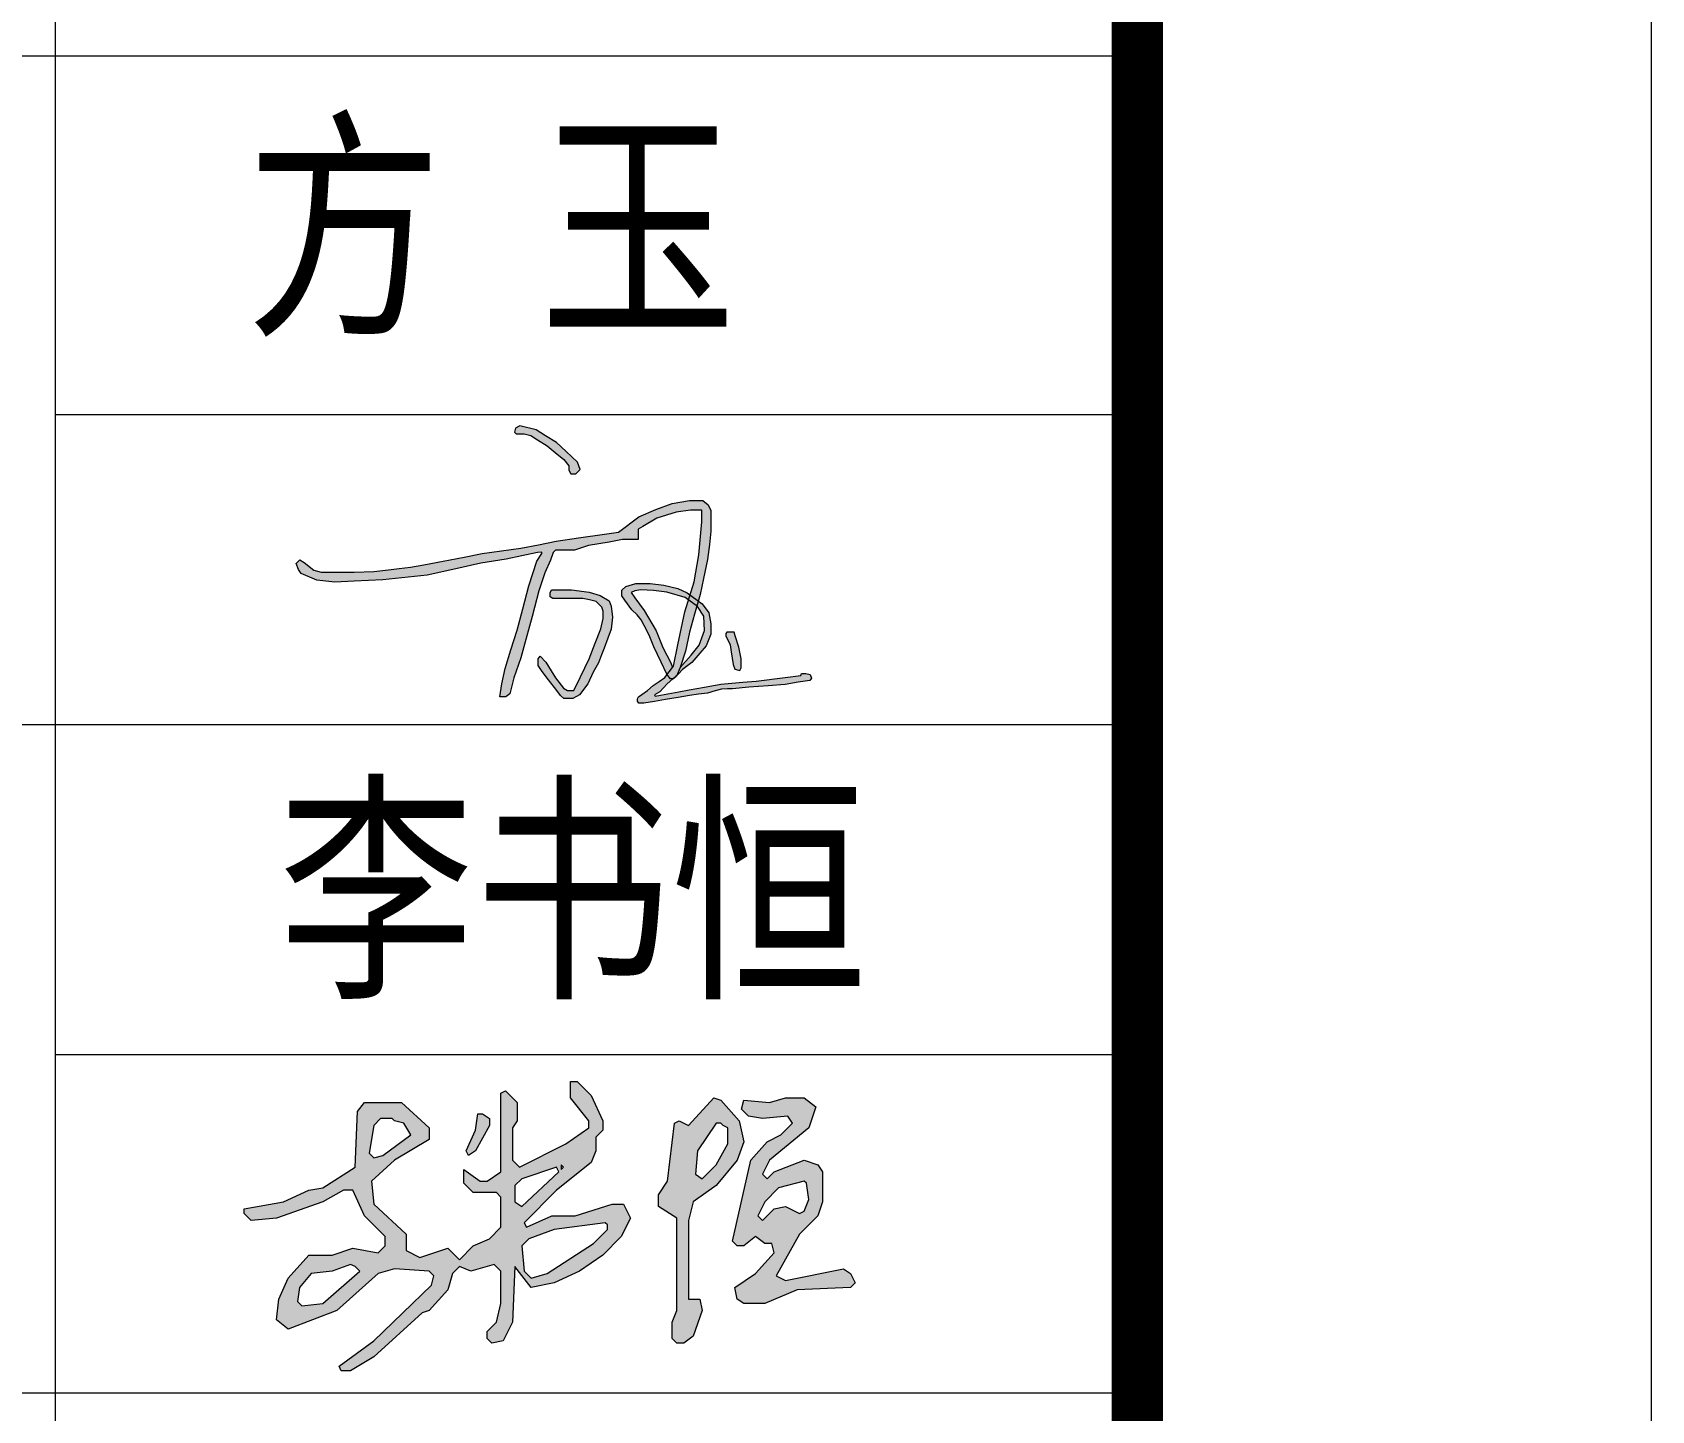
# Model space of a CAD drawing. Header units: inches. Extents: x -3272461 to -2504170, y 403793 to 1071042.
# Drawn here: x -2945426 to -2940702, y 577955 to 581975 of the extents above; entities that cross this region are included whole.
import ezdxf
from ezdxf.enums import TextEntityAlignment as Align

# ---------------------------------------------------------------- set-up
doc = ezdxf.new("R2010")
doc.units = ezdxf.units.IN
doc.header["$LTSCALE"] = 1000
doc.header["$MEASUREMENT"] = 0
doc.layers.get('0').update_dxf_attribs({"lineweight": 18})
doc.layers.add('PUB_TITLE', color=153, linetype='Continuous', lineweight=18)
doc.styles.add('-黑体', font='', dxfattribs={"width": 0.7})
doc.styles.get('-黑体').set_extended_font_data('微软雅黑')

msp = doc.modelspace()

# ---------------------------------------------------------------- hatches: boundary and pattern name
h = msp.add_hatch(color=256)
h.paths.add_polyline_path([(-2943835.4, 580721.5), (-2943868.7, 580752.5), (-2943896.7, 580778.6), (-2943928.5, 580799), (-2943955.7, 580816.4), (-2944003.8, 580827.7), (-2944016, 580821.1), (-2944019.3, 580808.9), (-2944014.6, 580803.9), (-2943991.5, 580804.8), (-2943971.3, 580799.1), (-2943952.4, 580787.1), (-2943923.9, 580769.1), (-2943900.7, 580750), (-2943875.5, 580729.2), (-2943861, 580710.9), (-2943861, 580698.3), (-2943854.6, 580687.6), (-2943840.8, 580687.6), (-2943827.7, 580700.4)], flags=0)
h.paths.add_polyline_path([(-2943742.7, 580487.9), (-2943704.2, 580496.4), (-2943682.8, 580496.4), (-2943672.1, 580496.4), (-2943659, 580496.4), (-2943659, 580515.4), (-2943659, 580526.1), (-2943644.8, 580534.5), (-2943604.4, 580558.2), (-2943547.3, 580576), (-2943505.7, 580582), (-2943472.4, 580582), (-2943472.4, 580547.5), (-2943481.9, 580451), (-2943495, 580372.6), (-2943507, 580334.7), (-2943483.2, 580316.9), (-2943477.8, 580336), (-2943467.9, 580382.1), (-2943455.9, 580437.7), (-2943450.8, 580481.3), (-2943446.2, 580520), (-2943446.2, 580557.6), (-2943446.2, 580580.4), (-2943454.2, 580597.5), (-2943470.2, 580610.1), (-2943509, 580610.1), (-2943559.2, 580601), (-2943607.1, 580583.9), (-2943656.1, 580562.2), (-2943715.7, 580518), (-2943756.6, 580512), (-2943832.1, 580501), (-2943897.8, 580490.9), (-2943949.5, 580480.7), (-2944000.6, 580470.5), (-2944057.2, 580462.7), (-2944113.5, 580454.9), (-2944166.4, 580444.9), (-2944227.4, 580433.4), (-2944284.1, 580422.7), (-2944322.4, 580415.5), (-2944355.9, 580411.6), (-2944386.9, 580408), (-2944429.3, 580403.1), (-2944487.2, 580400.7), (-2944526.3, 580400.7), (-2944560.6, 580400.7), (-2944583.4, 580400.7), (-2944604.8, 580406.3), (-2944633, 580428.7), (-2944645.8, 580436.8), (-2944656, 580426), (-2944649.1, 580408.8), (-2944641.5, 580396.9), (-2944596.2, 580377.5), (-2944543.2, 580371.4), (-2944486.9, 580374.3), (-2944403.7, 580378.6), (-2944274, 580392.2), (-2944199.6, 580408.8), (-2944117.3, 580427.2), (-2944043.9, 580439.1), (-2943952, 580458.2), (-2943939.9, 580459.7), (-2943939.9, 580455), (-2943953.8, 580433.4), (-2943977.2, 580360.9), (-2943995.2, 580293.9), (-2944011.8, 580232), (-2944029.7, 580174.4), (-2944046.6, 580119.9), (-2944056.6, 580075.5), (-2944061.9, 580037.1), (-2944044.3, 580037.1), (-2944032.8, 580046.3), (-2944021.3, 580093.1), (-2944000.9, 580150.8), (-2943986.1, 580204.4), (-2943975.5, 580243), (-2943967.6, 580271.7), (-2943960.5, 580297.4), (-2943948.5, 580346.4), (-2943930.6, 580399), (-2943913.8, 580436), (-2943906.7, 580458.7), (-2943899.5, 580464.7), (-2943879.2, 580464.7), (-2943844.5, 580464.7), (-2943803.8, 580479)], flags=0)
for points in [[(-2943737.5, 580234.3), (-2943733.1, 580269.4), (-2943737.5, 580301.3), (-2943743, 580317.7), (-2943769.4, 580333.1), (-2943801.2, 580343), (-2943852.9, 580349.6), (-2943896.9, 580349.6), (-2943911.1, 580349.6), (-2943915.5, 580340.8), (-2943915.5, 580328.7), (-2943907.8, 580324.5), (-2943881.5, 580324.5), (-2943844.1, 580324.5), (-2943819.6, 580324.5), (-2943800.1, 580319.9), (-2943781.5, 580315.5), (-2943772.7, 580306.7), (-2943765, 580299.1), (-2943760.6, 580287), (-2943760.6, 580266.1), (-2943767.6, 580235.5), (-2943783.7, 580193.7), (-2943801.1, 580148), (-2943826.5, 580095.9), (-2943846.3, 580055.3), (-2943865, 580055.3), (-2943876, 580063), (-2943899.3, 580092.2), (-2943912.2, 580113.5), (-2943927.6, 580138.7), (-2943944.1, 580156.3), (-2943950.5, 580148.5), (-2943950.5, 580139.7), (-2943950.5, 580128.2), (-2943938.7, 580111.1), (-2943919.9, 580086.7), (-2943895.8, 580055.3), (-2943884.8, 580041), (-2943874.9, 580032.2), (-2943849.6, 580032.2), (-2943829.8, 580043.2), (-2943805.6, 580075.1), (-2943790.2, 580109.1), (-2943774.1, 580136.7), (-2943765.3, 580160.2), (-2943758, 580179.6), (-2943747.4, 580207.9)], [(-2943640.9, 580289.2), (-2943668.1, 580325.7), (-2943678.8, 580341.7), (-2943668.1, 580346.2), (-2943650.7, 580348.9), (-2943614.1, 580347.1), (-2943574.9, 580342.2), (-2943521.4, 580327), (-2943511.6, 580320), (-2943507, 580334.7), (-2943515.5, 580341), (-2943543.3, 580353.4), (-2943583.6, 580362.9), (-2943623.8, 580368), (-2943665.5, 580368), (-2943694.8, 580359.3), (-2943705.8, 580348.3), (-2943705.8, 580331.5), (-2943697, 580319), (-2943677.2, 580290.9), (-2943661.9, 580276.2), (-2943649.9, 580261.4), (-2943641.4, 580245.5), (-2943626, 580217), (-2943612.8, 580183), (-2943591.6, 580138.8), (-2943574.8, 580103.7), (-2943573.9, 580102.5), (-2943558.2, 580123.1), (-2943563.3, 580136.8), (-2943586.1, 580181.4), (-2943605.7, 580229.5)], [(-2943446.6, 580219.6), (-2943446.6, 580249.8), (-2943452.4, 580282.1), (-2943472.3, 580308.8), (-2943483.2, 580316.9), (-2943487.3, 580302.6), (-2943485.3, 580301.2), (-2943467.4, 580272.5), (-2943464.6, 580230.9), (-2943480.9, 580188.4), (-2943503.5, 580158.6), (-2943536, 580122.7), (-2943546.1, 580099.7), (-2943541.1, 580104.2), (-2943529, 580116.6), (-2943502.2, 580137.7), (-2943478.9, 580164.4), (-2943459.8, 580186.5)]]:
    msp.add_hatch(color=256).paths.add_polyline_path(points, flags=0)
h = msp.add_hatch(color=256)
h.paths.add_polyline_path([(-2943483.2, 580316.9), (-2943507, 580334.7), (-2943522.6, 580285.4), (-2943542.6, 580189.4), (-2943555.6, 580126.4), (-2943573.9, 580102.5), (-2943564.5, 580089.8), (-2943557.3, 580089.8), (-2943546.1, 580099.7), (-2943536, 580122.7), (-2943520.6, 580170.2), (-2943508.9, 580226.3), (-2943494.2, 580278)], flags=0)
h.paths.add_polyline_path([(-2943595.4, 580052.1), (-2943574.2, 580074.7), (-2943557.3, 580089.8), (-2943564.5, 580089.8), (-2943573.9, 580102.5), (-2943580.5, 580093.8), (-2943597, 580082.4), (-2943614.5, 580070.3), (-2943631.2, 580055.8), (-2943647.8, 580044.4), (-2943657.4, 580037.7), (-2943660.4, 580031.1), (-2943660.4, 580024.5), (-2943656.2, 580018.9), (-2943642.1, 580018.9), (-2943610.5, 580024.1), (-2943579, 580029.2), (-2943542.3, 580035.2), (-2943508.3, 580040.8), (-2943482.7, 580044.9), (-2943456.1, 580048.2), (-2943434.1, 580054.5), (-2943415.6, 580059.9), (-2943398.1, 580060.5), (-2943383.8, 580061), (-2943335.7, 580065), (-2943279.3, 580069.6), (-2943229.8, 580073.7), (-2943191.6, 580079.8), (-2943158, 580085.2), (-2943153.2, 580091.8), (-2943156.8, 580102.6), (-2943169.4, 580105.6), (-2943182, 580105.6), (-2943184.4, 580099.3), (-2943229.4, 580093.6), (-2943314.7, 580082.8), (-2943353.2, 580079.7), (-2943417, 580074.6), (-2943464.9, 580065.8), (-2943509.8, 580057.6), (-2943539.9, 580052.1), (-2943593.4, 580042.3), (-2943609.3, 580039.6), (-2943611.2, 580042.8)], flags=0)
h.paths.add_polyline_path([(-2943364.9, 580181.7), (-2943375.1, 580215.6), (-2943378.2, 580225.6), (-2943387.9, 580225.6), (-2943399.5, 580225.6), (-2943402.7, 580222), (-2943402.7, 580215.6), (-2943390.5, 580188.7), (-2943387.3, 580168.2), (-2943381.6, 580131.8), (-2943376.4, 580118.3), (-2943362.3, 580114.5), (-2943357.8, 580122.2), (-2943357.8, 580147.8)], flags=0)
at = {"linetype": 'Continuous'}
h = msp.add_hatch(color=256, dxfattribs=at)
h.paths.add_polyline_path([(-2944484, 578375.3), (-2944497.5, 578382), (-2944551.5, 578361.8), (-2944612.2, 578355), (-2944646, 578314.5), (-2944652.7, 578274), (-2944639.2, 578260.5), (-2944578.5, 578267.3), (-2944470.5, 578361.8)], flags=0)
h.paths.add_polyline_path([(-2943748.2, 578496.8), (-2943755, 578503.5), (-2943903.5, 578483.3), (-2943977.7, 578456.3), (-2943998, 578436), (-2943991.2, 578361.8), (-2943971, 578341.5), (-2943923.7, 578355), (-2943788.7, 578442.8), (-2943748.2, 578483.3)], flags=0)
h.paths.add_polyline_path([(-2943167.7, 578618.3), (-2943174.5, 578625), (-2943248.7, 578604.8), (-2943289.2, 578564.3), (-2943309.5, 578523.8), (-2943296, 578510.3), (-2943262.2, 578544), (-2943228.5, 578550.8), (-2943188, 578530.5), (-2943174.5, 578537.3), (-2943161, 578571)], flags=0)
h.paths.add_polyline_path([(-2943890, 578652), (-2943896.7, 578665.5), (-2943998, 578631.8), (-2944018.2, 578611.5), (-2944018.2, 578564.3), (-2943998, 578550.8)], flags=0)
h.paths.add_polyline_path([(-2943876.5, 578665.5), (-2943883.2, 578672.3), (-2943883.2, 578658.8)], flags=0)
h.paths.add_polyline_path([(-2943410.7, 578787), (-2943417.5, 578793.8), (-2943431, 578793.8), (-2943485, 578712.8), (-2943491.7, 578645.3), (-2943471.5, 578631.8), (-2943431, 578672.3), (-2943397.2, 578733), (-2943397.2, 578780.3)], flags=0)
h.paths.add_polyline_path([(-2944369.2, 578800.5), (-2944376, 578807.3), (-2944409.7, 578807.3), (-2944430, 578787), (-2944443.5, 578706), (-2944430, 578692.5), (-2944403, 578699.3), (-2944322, 578760), (-2944342.2, 578793.8)], flags=0)
h.paths.add_polyline_path([(-2944126.2, 578820.8), (-2944112.7, 578820.8), (-2944092.5, 578807.3), (-2944092.5, 578787), (-2944133, 578712.8), (-2944153.2, 578699.3), (-2944160, 578712.8), (-2944133, 578773.5)], flags=0)
h.paths.add_polyline_path([(-2943228.5, 578868), (-2943174.5, 578868), (-2943140.7, 578841), (-2943161, 578780.3), (-2943275.7, 578685.8), (-2943296, 578645.3), (-2943282.5, 578631.8), (-2943262.2, 578652), (-2943174.5, 578685.8), (-2943134, 578672.3), (-2943120.5, 578652), (-2943120.5, 578564.3), (-2943134, 578523.8), (-2943188, 578469.8), (-2943255.5, 578348.3), (-2943228.5, 578334.8), (-2943059.7, 578368.5), (-2943039.5, 578355), (-2943026, 578328), (-2943039.5, 578314.5), (-2943194.7, 578307.8), (-2943289.2, 578267.3), (-2943350, 578267.3), (-2943370.2, 578280.8), (-2943377, 578314.5), (-2943316.2, 578355), (-2943262.2, 578415.8), (-2943269, 578442.8), (-2943289.2, 578442.8), (-2943316.2, 578463), (-2943350, 578436), (-2943370.2, 578436), (-2943383.7, 578449.5), (-2943329.7, 578685.8), (-2943282.5, 578739.8), (-2943242, 578760), (-2943208.2, 578793.8), (-2943221.7, 578814), (-2943296, 578807.3), (-2943336.5, 578814), (-2943356.7, 578834.3), (-2943350, 578861.3), (-2943275.7, 578854.5)], flags=0)
h.paths.add_polyline_path([(-2943437.7, 578868), (-2943417.5, 578861.3), (-2943363.5, 578800.5), (-2943350, 578739.8), (-2943370.2, 578685.8), (-2943431, 578611.5), (-2943498.5, 578564.3), (-2943512, 578510.3), (-2943512, 578280.8), (-2943478.2, 578280.8), (-2943471.5, 578247), (-2943498.5, 578172.8), (-2943525.5, 578152.5), (-2943545.7, 578152.5), (-2943559.2, 578166), (-2943559.2, 578213.3), (-2943545.7, 578247), (-2943545.7, 578517), (-2943599.7, 578550.8), (-2943599.7, 578584.5), (-2943572.7, 578625), (-2943552.5, 578793.8), (-2943539, 578800.5), (-2943512, 578787)], flags=0)
h.paths.add_polyline_path([(-2943856.2, 578915.3), (-2943836, 578915.3), (-2943795.5, 578874.8), (-2943761.7, 578800.5), (-2943761.7, 578773.5), (-2943782, 578753.3), (-2943782, 578712.8), (-2943795.5, 578679), (-2943896.7, 578598), (-2943991.2, 578503.5), (-2943984.5, 578490), (-2943910.2, 578523.8), (-2943842.7, 578523.8), (-2943734.7, 578557.5), (-2943701, 578557.5), (-2943680.7, 578517), (-2943707.7, 578463), (-2943761.7, 578409), (-2943829.2, 578361.8), (-2943903.5, 578328), (-2943971, 578314.5), (-2944018.2, 578375.3), (-2944025, 578213.3), (-2944052, 578159.3), (-2944085.7, 578152.5), (-2944099.2, 578166), (-2944099.2, 578186.3), (-2944072.2, 578213.3), (-2944058.7, 578267.3), (-2944058.7, 578361.8), (-2944079, 578382), (-2944146.5, 578361.8), (-2944180.2, 578375.3), (-2944200.5, 578355), (-2944214, 578307.8), (-2944268, 578247), (-2944288.2, 578240.3), (-2944430, 578112), (-2944497.5, 578071.5), (-2944524.5, 578071.5), (-2944531.2, 578085), (-2944430, 578159.3), (-2944261.2, 578321.3), (-2944254.5, 578348.3), (-2944268, 578361.8), (-2944369.2, 578368.5), (-2944416.5, 578355), (-2944538, 578247), (-2944679.7, 578193), (-2944713.5, 578220), (-2944706.7, 578280.8), (-2944679.7, 578341.5), (-2944619, 578409), (-2944551.5, 578409), (-2944490.7, 578429.3), (-2944416.5, 578415.8), (-2944396.2, 578436), (-2944396.2, 578463), (-2944457, 578523.8), (-2944490.7, 578598), (-2944517.7, 578598), (-2944578.5, 578564.3), (-2944713.5, 578517), (-2944787.7, 578510.3), (-2944808, 578530.5), (-2944808, 578544), (-2944693.2, 578564.3), (-2944619, 578598), (-2944578.5, 578604.8), (-2944484, 578665.5), (-2944477.2, 578827.5), (-2944457, 578854.5), (-2944349, 578854.5), (-2944268, 578780.3), (-2944268, 578746.5), (-2944369.2, 578685.8), (-2944436.7, 578625), (-2944430, 578557.5), (-2944335.5, 578469.8), (-2944335.5, 578422.5), (-2944295, 578402.3), (-2944214, 578429.3), (-2944180.2, 578395.5), (-2944139.7, 578436), (-2944092.5, 578456.3), (-2944058.7, 578490), (-2944058.7, 578577.8), (-2944072.2, 578591.3), (-2944139.7, 578591.3), (-2944166.7, 578618.3), (-2944166.7, 578658.8), (-2944119.5, 578625), (-2944099.2, 578625), (-2944058.7, 578652), (-2944058.7, 578881.5), (-2944045.2, 578888.3), (-2944011.5, 578854.5), (-2944011.5, 578800.5), (-2944025, 578780.3), (-2944025, 578685.8), (-2944004.7, 578665.5), (-2943869.7, 578733), (-2943802.2, 578780.3), (-2943802.2, 578800.5), (-2943856.2, 578868)], flags=0)

# ---------------------------------------------------------------- linework, layer by layer
for points in [[(-2944014.6, 580803.9), (-2943991.5, 580804.8), (-2943971.3, 580799.1), (-2943952.4, 580787.1), (-2943923.9, 580769.1), (-2943900.7, 580750), (-2943875.5, 580729.2), (-2943861, 580710.9), (-2943861, 580698.3), (-2943854.6, 580687.6), (-2943840.8, 580687.6), (-2943827.7, 580700.4), (-2943835.4, 580721.5), (-2943868.7, 580752.5), (-2943896.7, 580778.6), (-2943928.5, 580799), (-2943955.7, 580816.4), (-2944003.8, 580827.7), (-2944016, 580821.1), (-2944019.3, 580808.9), (-2944014.6, 580803.9)], [(-2944633, 580428.7), (-2944604.8, 580406.3), (-2944583.4, 580400.7), (-2944560.6, 580400.7), (-2944526.3, 580400.7), (-2944487.2, 580400.7), (-2944429.3, 580403.1), (-2944386.9, 580408), (-2944355.9, 580411.6), (-2944322.4, 580415.5), (-2944284.1, 580422.7), (-2944227.4, 580433.4), (-2944166.4, 580444.9), (-2944113.5, 580454.9), (-2944057.2, 580462.7), (-2944000.6, 580470.5), (-2943949.5, 580480.7), (-2943897.8, 580490.9), (-2943832.1, 580501), (-2943756.6, 580512), (-2943715.7, 580518), (-2943656.1, 580562.2), (-2943607.1, 580583.9), (-2943559.2, 580601), (-2943509, 580610.1), (-2943470.2, 580610.1), (-2943454.2, 580597.5), (-2943446.2, 580580.4), (-2943446.2, 580557.6), (-2943446.2, 580520), (-2943450.8, 580481.3), (-2943455.9, 580437.7), (-2943467.9, 580382.1), (-2943477.8, 580336), (-2943494.2, 580278), (-2943508.9, 580226.3), (-2943520.6, 580170.2), (-2943536, 580122.7), (-2943546.9, 580097.8), (-2943555.7, 580089.8), (-2943564.5, 580089.8), (-2943574.8, 580103.7), (-2943591.6, 580138.8), (-2943612.8, 580183), (-2943626, 580217), (-2943641.4, 580245.5), (-2943649.9, 580261.4), (-2943661.9, 580276.2), (-2943677.2, 580290.9), (-2943697, 580319), (-2943705.8, 580331.5), (-2943705.8, 580348.3), (-2943694.8, 580359.3), (-2943665.5, 580368), (-2943623.8, 580368), (-2943583.6, 580362.9), (-2943543.3, 580353.4), (-2943515.5, 580341), (-2943472.3, 580308.8), (-2943452.4, 580282.1), (-2943446.6, 580249.8), (-2943446.6, 580219.6), (-2943459.8, 580186.5), (-2943478.9, 580164.4), (-2943502.2, 580137.7), (-2943529, 580116.6), (-2943541.1, 580104.2), (-2943574.2, 580074.7), (-2943595.4, 580052.1), (-2943611.2, 580042.8), (-2943609.3, 580039.6), (-2943593.4, 580042.3), (-2943539.9, 580052.1), (-2943509.8, 580057.6), (-2943464.9, 580065.8), (-2943417, 580074.6), (-2943353.2, 580079.7), (-2943314.7, 580082.8), (-2943229.4, 580093.6), (-2943184.4, 580099.3), (-2943182, 580105.6), (-2943169.4, 580105.6), (-2943156.8, 580102.6), (-2943153.2, 580091.8), (-2943158, 580085.2), (-2943191.6, 580079.8), (-2943229.8, 580073.7), (-2943279.3, 580069.6), (-2943335.7, 580065), (-2943383.8, 580061), (-2943398.1, 580060.5), (-2943415.6, 580059.9), (-2943434.1, 580054.5), (-2943456.1, 580048.2), (-2943482.7, 580044.9), (-2943508.3, 580040.8), (-2943542.3, 580035.2), (-2943579, 580029.2), (-2943610.5, 580024.1), (-2943642.1, 580018.9), (-2943656.2, 580018.9), (-2943660.4, 580024.5), (-2943660.4, 580031.1), (-2943657.4, 580037.7), (-2943647.8, 580044.4), (-2943631.2, 580055.8), (-2943614.5, 580070.3), (-2943597, 580082.4), (-2943580.5, 580093.8), (-2943555.6, 580126.4), (-2943542.6, 580189.4), (-2943522.6, 580285.4), (-2943495, 580372.6), (-2943481.9, 580451), (-2943472.4, 580547.5), (-2943472.4, 580582), (-2943505.7, 580582), (-2943547.3, 580576), (-2943604.4, 580558.2), (-2943644.8, 580534.5), (-2943659, 580526.1), (-2943659, 580515.4), (-2943659, 580496.4), (-2943672.1, 580496.4), (-2943682.8, 580496.4), (-2943704.2, 580496.4), (-2943742.7, 580487.9), (-2943803.8, 580479), (-2943844.5, 580464.7), (-2943879.2, 580464.7), (-2943899.5, 580464.7), (-2943906.7, 580458.7), (-2943913.8, 580436), (-2943930.6, 580399), (-2943948.5, 580346.4), (-2943960.5, 580297.4), (-2943967.6, 580271.7), (-2943975.5, 580243), (-2943986.1, 580204.4), (-2944000.9, 580150.8), (-2944021.3, 580093.1), (-2944032.8, 580046.3), (-2944044.3, 580037.1), (-2944061.9, 580037.1), (-2944056.6, 580075.5), (-2944046.6, 580119.9), (-2944029.7, 580174.4), (-2944011.8, 580232), (-2943995.2, 580293.9), (-2943977.2, 580360.9), (-2943953.8, 580433.4), (-2943939.9, 580455)], [(-2943939.9, 580455), (-2943939.9, 580459.7), (-2943952, 580458.2), (-2944043.9, 580439.1), (-2944117.3, 580427.2), (-2944199.6, 580408.8), (-2944274, 580392.2), (-2944403.7, 580378.6), (-2944486.9, 580374.3), (-2944543.2, 580371.4), (-2944596.2, 580377.5), (-2944641.5, 580396.9), (-2944649.1, 580408.8), (-2944656, 580426), (-2944645.8, 580436.8), (-2944633, 580428.7)], [(-2943944.1, 580156.3), (-2943927.6, 580138.7), (-2943912.2, 580113.5), (-2943899.3, 580092.2), (-2943876, 580063), (-2943865, 580055.3), (-2943846.3, 580055.3), (-2943826.5, 580095.9), (-2943801.1, 580148), (-2943783.7, 580193.7), (-2943767.6, 580235.5), (-2943760.6, 580266.1), (-2943760.6, 580287), (-2943765, 580299.1), (-2943772.7, 580306.7), (-2943781.5, 580315.5), (-2943800.1, 580319.9), (-2943819.6, 580324.5), (-2943844.1, 580324.5), (-2943881.5, 580324.5), (-2943907.8, 580324.5), (-2943915.5, 580328.7), (-2943915.5, 580340.8), (-2943911.1, 580349.6), (-2943896.9, 580349.6), (-2943852.9, 580349.6), (-2943801.2, 580343), (-2943769.4, 580333.1), (-2943743, 580317.7), (-2943737.5, 580301.3), (-2943733.1, 580269.4), (-2943737.5, 580234.3), (-2943747.4, 580207.9), (-2943758, 580179.6), (-2943765.3, 580160.2), (-2943774.1, 580136.7), (-2943790.2, 580109.1), (-2943805.6, 580075.1), (-2943829.8, 580043.2), (-2943849.6, 580032.2), (-2943874.9, 580032.2), (-2943884.8, 580041), (-2943895.8, 580055.3)], [(-2943536, 580122.7), (-2943503.5, 580158.6), (-2943480.9, 580188.4), (-2943464.6, 580230.9), (-2943467.4, 580272.5), (-2943485.3, 580301.2), (-2943521.4, 580327), (-2943574.9, 580342.2), (-2943614.1, 580347.1), (-2943650.7, 580348.9), (-2943668.1, 580346.2), (-2943678.8, 580341.7), (-2943668.1, 580325.7), (-2943640.9, 580289.2), (-2943605.7, 580229.5), (-2943586.1, 580181.4), (-2943563.3, 580136.8), (-2943558.2, 580123.1)], [(-2943402.7, 580215.6), (-2943390.5, 580188.7), (-2943387.3, 580168.2), (-2943381.6, 580131.8), (-2943376.4, 580118.3), (-2943362.3, 580114.5), (-2943357.8, 580122.2), (-2943357.8, 580147.8), (-2943364.9, 580181.7), (-2943375.1, 580215.6), (-2943378.2, 580225.6), (-2943387.9, 580225.6), (-2943399.5, 580225.6), (-2943402.7, 580222), (-2943402.7, 580215.6)], [(-2943895.8, 580055.3), (-2943919.9, 580086.7), (-2943938.7, 580111.1), (-2943950.5, 580128.2), (-2943950.5, 580139.7), (-2943950.5, 580148.5), (-2943944.1, 580156.3)]]:
    msp.add_lwpolyline(points)
for points in [[(-2943856.2, 578915.3), (-2943836, 578915.3), (-2943795.5, 578874.8), (-2943761.7, 578800.5), (-2943761.7, 578773.5), (-2943782, 578753.3), (-2943782, 578712.8), (-2943795.5, 578679), (-2943896.7, 578598), (-2943991.2, 578503.5), (-2943984.5, 578490), (-2943910.2, 578523.8), (-2943842.7, 578523.8), (-2943734.7, 578557.5), (-2943701, 578557.5), (-2943680.7, 578517), (-2943707.7, 578463), (-2943761.7, 578409), (-2943829.2, 578361.8), (-2943903.5, 578328), (-2943971, 578314.5), (-2944018.2, 578375.3), (-2944025, 578213.3), (-2944052, 578159.3), (-2944085.7, 578152.5), (-2944099.2, 578166), (-2944099.2, 578186.3), (-2944072.2, 578213.3), (-2944058.7, 578267.3), (-2944058.7, 578361.8), (-2944079, 578382), (-2944146.5, 578361.8), (-2944180.2, 578375.3), (-2944200.5, 578355), (-2944214, 578307.8), (-2944268, 578247), (-2944288.2, 578240.3), (-2944430, 578112), (-2944497.5, 578071.5), (-2944524.5, 578071.5), (-2944531.2, 578085), (-2944430, 578159.3), (-2944261.2, 578321.3), (-2944254.5, 578348.3), (-2944268, 578361.8), (-2944369.2, 578368.5), (-2944416.5, 578355), (-2944538, 578247), (-2944679.7, 578193), (-2944713.5, 578220), (-2944706.7, 578280.8), (-2944679.7, 578341.5), (-2944619, 578409), (-2944551.5, 578409), (-2944490.7, 578429.3), (-2944416.5, 578415.8), (-2944396.2, 578436), (-2944396.2, 578463), (-2944457, 578523.8), (-2944490.7, 578598), (-2944517.7, 578598), (-2944578.5, 578564.3), (-2944713.5, 578517), (-2944787.7, 578510.3), (-2944808, 578530.5), (-2944808, 578544), (-2944693.2, 578564.3), (-2944619, 578598), (-2944578.5, 578604.8), (-2944484, 578665.5), (-2944477.2, 578827.5), (-2944457, 578854.5), (-2944349, 578854.5), (-2944268, 578780.3), (-2944268, 578746.5), (-2944369.2, 578685.8), (-2944436.7, 578625), (-2944430, 578557.5), (-2944335.5, 578469.8), (-2944335.5, 578422.5), (-2944295, 578402.3), (-2944214, 578429.3), (-2944180.2, 578395.5), (-2944139.7, 578436), (-2944092.5, 578456.3), (-2944058.7, 578490), (-2944058.7, 578577.8), (-2944072.2, 578591.3), (-2944139.7, 578591.3), (-2944166.7, 578618.3), (-2944166.7, 578658.8), (-2944119.5, 578625), (-2944099.2, 578625), (-2944058.7, 578652), (-2944058.7, 578881.5), (-2944045.2, 578888.3), (-2944011.5, 578854.5), (-2944011.5, 578800.5), (-2944025, 578780.3), (-2944025, 578685.8), (-2944004.7, 578665.5), (-2943869.7, 578733), (-2943802.2, 578780.3), (-2943802.2, 578800.5), (-2943856.2, 578868), (-2943856.2, 578915.3)], [(-2943437.7, 578868), (-2943417.5, 578861.3), (-2943363.5, 578800.5), (-2943350, 578739.8), (-2943370.2, 578685.8), (-2943431, 578611.5), (-2943498.5, 578564.3), (-2943512, 578510.3), (-2943512, 578280.8), (-2943478.2, 578280.8), (-2943471.5, 578247), (-2943498.5, 578172.8), (-2943525.5, 578152.5), (-2943545.7, 578152.5), (-2943559.2, 578166), (-2943559.2, 578213.3), (-2943545.7, 578247), (-2943545.7, 578517), (-2943599.7, 578550.8), (-2943599.7, 578584.5), (-2943572.7, 578625), (-2943552.5, 578793.8), (-2943539, 578800.5), (-2943512, 578787), (-2943437.7, 578868)], [(-2943228.5, 578868), (-2943174.5, 578868), (-2943140.7, 578841), (-2943161, 578780.3), (-2943275.7, 578685.8), (-2943296, 578645.3), (-2943282.5, 578631.8), (-2943262.2, 578652), (-2943174.5, 578685.8), (-2943134, 578672.3), (-2943120.5, 578652), (-2943120.5, 578564.3), (-2943134, 578523.8), (-2943188, 578469.8), (-2943255.5, 578348.3), (-2943228.5, 578334.8), (-2943059.7, 578368.5), (-2943039.5, 578355), (-2943026, 578328), (-2943039.5, 578314.5), (-2943194.7, 578307.8), (-2943289.2, 578267.3), (-2943350, 578267.3), (-2943370.2, 578280.8), (-2943377, 578314.5), (-2943316.2, 578355), (-2943262.2, 578415.8), (-2943269, 578442.8), (-2943289.2, 578442.8), (-2943316.2, 578463), (-2943350, 578436), (-2943370.2, 578436), (-2943383.7, 578449.5), (-2943329.7, 578685.8), (-2943282.5, 578739.8), (-2943242, 578760), (-2943208.2, 578793.8), (-2943221.7, 578814), (-2943296, 578807.3), (-2943336.5, 578814), (-2943356.7, 578834.3), (-2943350, 578861.3), (-2943275.7, 578854.5), (-2943228.5, 578868)], [(-2944126.2, 578820.8), (-2944112.7, 578820.8), (-2944092.5, 578807.3), (-2944092.5, 578787), (-2944133, 578712.8), (-2944153.2, 578699.3), (-2944160, 578712.8), (-2944133, 578773.5), (-2944126.2, 578820.8)], [(-2944369.2, 578800.5), (-2944376, 578807.3), (-2944409.7, 578807.3), (-2944430, 578787), (-2944443.5, 578706), (-2944430, 578692.5), (-2944403, 578699.3), (-2944322, 578760), (-2944342.2, 578793.8), (-2944369.2, 578800.5)], [(-2943410.7, 578787), (-2943417.5, 578793.8), (-2943431, 578793.8), (-2943485, 578712.8), (-2943491.7, 578645.3), (-2943471.5, 578631.8), (-2943431, 578672.3), (-2943397.2, 578733), (-2943397.2, 578780.3), (-2943410.7, 578787)], [(-2943890, 578652), (-2943896.7, 578665.5), (-2943998, 578631.8), (-2944018.2, 578611.5), (-2944018.2, 578564.3), (-2943998, 578550.8), (-2943890, 578652)], [(-2943876.5, 578665.5), (-2943883.2, 578672.3), (-2943883.2, 578658.8), (-2943876.5, 578665.5)], [(-2943167.7, 578618.3), (-2943174.5, 578625), (-2943248.7, 578604.8), (-2943289.2, 578564.3), (-2943309.5, 578523.8), (-2943296, 578510.3), (-2943262.2, 578544), (-2943228.5, 578550.8), (-2943188, 578530.5), (-2943174.5, 578537.3), (-2943161, 578571), (-2943167.7, 578618.3)], [(-2943748.2, 578496.8), (-2943755, 578503.5), (-2943903.5, 578483.3), (-2943977.7, 578456.3), (-2943998, 578436), (-2943991.2, 578361.8), (-2943971, 578341.5), (-2943923.7, 578355), (-2943788.7, 578442.8), (-2943748.2, 578483.3), (-2943748.2, 578496.8)], [(-2944484, 578375.3), (-2944497.5, 578382), (-2944551.5, 578361.8), (-2944612.2, 578355), (-2944646, 578314.5), (-2944652.7, 578274), (-2944639.2, 578260.5), (-2944578.5, 578267.3), (-2944470.5, 578361.8), (-2944484, 578375.3)]]:
    msp.add_lwpolyline(points, dxfattribs=at)
at = {"layer": 'PUB_TITLE'}
for p, q in [((-2945359.3, 585806.8), (-2945359.3, 566630.6)), ((-2948516.4, 581906.8), (-2942202.2, 581906.8)), ((-2945359.3, 580861.1), (-2942202.2, 580861.1)), ((-2948516.4, 579956.8), (-2942202.2, 579956.8)), ((-2945359.3, 578994.2), (-2942202.2, 578994.2)), ((-2948516.4, 578006.8), (-2942202.2, 578006.8))]:
    msp.add_line(p, q, dxfattribs=at)
msp.add_lwpolyline([(-2940702.2, 565130.6), (-2940702.2, 628130.6), (-3029802.2, 628130.6), (-3029802.2, 565130.6)], close=True, dxfattribs=at)
msp.add_lwpolyline([(-2942202.2, 566630.6, 150, 150, 0), (-2942202.2, 626630.6, 150, 150, 0), (-3026052.2, 626630.6, 150, 150, 0), (-3026052.2, 566630.6, 150, 150, 0)], format="xyseb", close=True, dxfattribs=at)

# ---------------------------------------------------------------- texts
at = {"style": '-黑体', "width": 0.8}
msp.add_text('李书恒', height=525, dxfattribs=at).set_placement((-2944708.5, 579473.8), align=Align.MIDDLE_LEFT)
at = {"insert": (-2944802.6, 581379.1), "char_height": 525, "width": 2123.969, "attachment_point": 4, "style": '-黑体'}
msp.add_mtext('{\\W0.8;方  玉}', dxfattribs=at)

doc.saveas('drawing.dxf')
